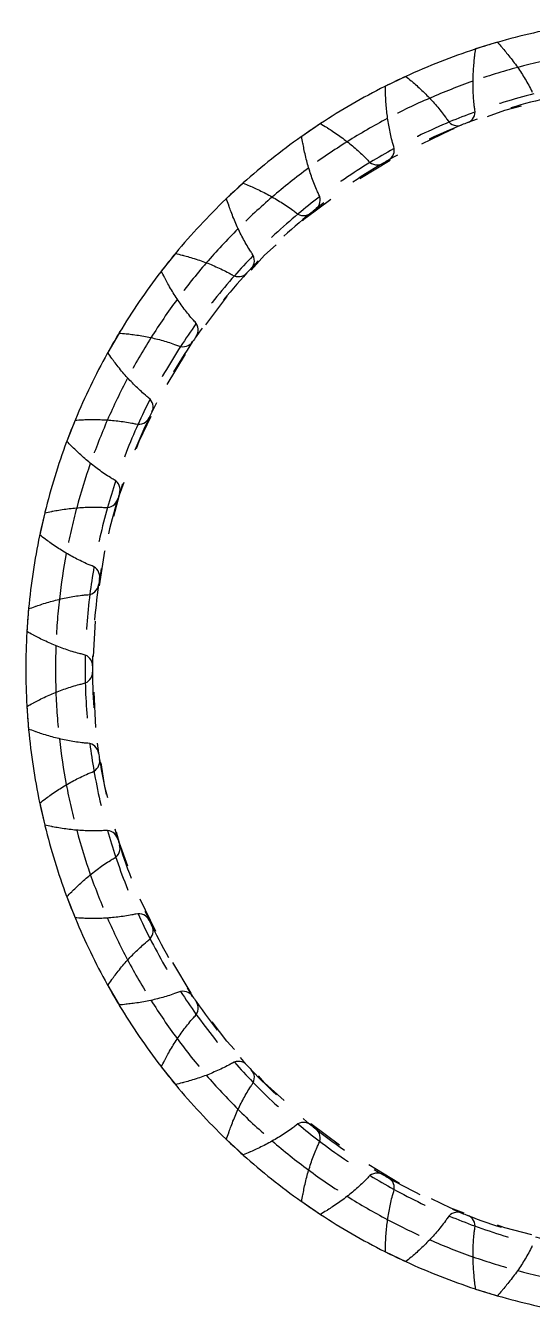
# Model space of a CAD drawing. Header units: inches. Extents: x 0.9 to 97.5, y -1.2 to 16.7.
# Drawn here: x 35.117 to 36.539, y 12.134 to 15.749 of the extents above; entities that cross this region are included whole.
import ezdxf

# ---------------------------------------------------------------- set-up
doc = ezdxf.new("R2010")
doc.units = ezdxf.units.IN
doc.header["$MEASUREMENT"] = 0
doc.linetypes.add('HIDDEN', pattern=[0.2, 0.1, -0.1])
doc.layers.add('DEFAULT_2', color=8, linetype='HIDDEN')

msp = doc.modelspace()

# ---------------------------------------------------------------- linework, layer by layer
at = {"color": 7, "linetype": 'Continuous'}
for p, q in [((36.4409, 15.7021), (36.38, 15.6834)), ((36.1841, 15.6065), (36.1267, 15.5788)), ((35.9444, 15.4736), (35.8918, 15.4377)), ((35.7273, 15.3065), (35.6806, 15.2632)), ((35.5374, 15.1089), (35.4977, 15.0591)), ((35.3792, 14.8852), (35.3473, 14.8301)), ((35.256, 14.6405), (35.2328, 14.5812)), ((35.1707, 14.3801), (35.1565, 14.318)), ((35.1252, 14.1099), (35.1204, 14.0464)), ((35.1204, 13.8359), (35.1252, 13.7724)), ((35.1565, 13.5643), (35.1707, 13.5022)), ((35.2328, 13.3011), (35.256, 13.2418)), ((35.3473, 13.0522), (35.3792, 12.997)), ((35.4977, 12.8231), (35.5374, 12.7733)), ((35.6806, 12.6191), (35.7273, 12.5757)), ((35.8918, 12.4445), (35.9444, 12.4087)), ((36.1267, 12.3034), (36.1841, 12.2758)), ((36.38, 12.1989), (36.4409, 12.1801))]:
    msp.add_line(p, q, dxfattribs=at)
at = {"color": 40, "linetype": 'Continuous'}
for radius, start, end in [(1.8333, 99.6102, 106.1478), (1.8333, 108.1901, 114.7193), (1.75, 100.7442, 104.9846), (1.75, 109.3183, 113.5632), (1.8333, 116.7683, 123.2743), (1.75, 117.8913, 122.143), (1.6667, 110.152, 112.7238), (1.8333, 125.345, 131.8356), (1.6667, 118.7231, 121.3034), (1.75, 126.4634, 130.7242), (1.8333, 133.9203, 140.3977), (1.6667, 127.293, 129.8845), (1.75, 135.0345, 139.2963), (1.6667, 135.8617, 138.4673), (1.8333, 142.4941, 148.9609), (1.75, 143.6048, 147.8604), (1.6667, 144.4292, 147.0518), (1.8333, 151.0665, 157.525), (1.75, 152.1742, 156.425), (1.6667, 152.9957, 155.626), (1.8333, 159.6376, 166.0902), (1.75, 160.7428, 164.9901), (1.6667, 161.5611, 164.1869), (1.8333, 168.2075, 174.6565), (1.75, 169.3106, 173.5559), (1.6667, 170.1255, 172.7485), (1.8333, 176.7761, 183.2239), (1.75, 177.8777, 182.1223), (1.6667, 178.689, 181.311), (1.8333, 185.3435, 191.7925), (1.75, 186.4441, 190.6894), (1.6667, 187.2515, 189.8745), (1.8333, 193.9098, 200.3624), (1.75, 195.0099, 199.2572), (1.6667, 195.8131, 198.4389), (1.8333, 202.475, 208.9335), (1.75, 203.575, 207.8258), (1.6667, 204.374, 207.0043), (1.6667, 212.9482, 215.5708), (1.8333, 211.0391, 217.5059), (1.75, 212.1396, 216.3952), (1.6667, 221.5327, 224.1383), (1.75, 220.7037, 224.9655), (1.8333, 219.6023, 226.0797), (1.6667, 230.1155, 232.707), (1.75, 229.2758, 233.5366), (1.8333, 228.1644, 234.655), (1.6667, 238.6966, 241.2769), (1.75, 237.857, 242.1087), (1.8333, 236.7257, 243.2317), (1.6667, 247.2762, 249.848), (1.75, 246.4368, 250.6817), (1.8333, 245.2807, 251.8099), (1.75, 255.0154, 259.2558), (1.8333, 253.8522, 260.3898)]:
    msp.add_arc((36.9507, 13.9411), radius, start, end, dxfattribs=at)
at = {"color": 7, "linetype": 'Continuous'}
for centre, radius, start, end in [((36.9507, 13.9411), 1.8333, 106.1478, 108.1379), ((36.9507, 13.9411), 1.8333, 114.7193, 116.7093), ((36.346, 15.5069), 0.0325, 291.119, 9.6797), ((36.9507, 13.9411), 1.8333, 123.2907, 125.2807), ((36.3291, 15.5003), 0.0325, 213.1775, 291.7381), ((36.9507, 13.9411), 1.646, 111.119, 111.7381), ((36.1193, 15.3993), 0.0325, 299.6905, 18.2511), ((36.1036, 15.3902), 0.0325, 221.7489, 300.3095), ((36.9507, 13.9411), 1.646, 119.6905, 120.3095), ((36.9507, 13.9411), 1.8333, 131.8621, 133.8522), ((35.9113, 15.2591), 0.0325, 308.2619, 26.8225), ((35.8971, 15.2478), 0.0325, 230.3203, 308.881), ((36.9507, 13.9411), 1.646, 128.2619, 128.881), ((36.9507, 13.9411), 1.8333, 140.4336, 142.4236), ((35.7265, 15.0894), 0.0325, 316.8333, 35.3939), ((35.7142, 15.0761), 0.0325, 238.8918, 317.4524), ((36.9507, 13.9411), 1.646, 136.8333, 137.4524), ((35.569, 14.8941), 0.0325, 325.4048, 43.9654), ((36.9507, 13.9411), 1.8333, 149.005, 150.995), ((35.5588, 14.8792), 0.0325, 247.4632, 326.0238), ((36.9507, 13.9411), 1.646, 145.4048, 146.0238), ((35.4424, 14.6776), 0.0325, 333.9762, 52.5368), ((35.4345, 14.6612), 0.0325, 256.0346, 334.5952), ((36.9507, 13.9411), 1.646, 153.9762, 154.5952), ((36.9507, 13.9411), 1.8333, 157.5764, 159.5664), ((35.3495, 14.4445), 0.0325, 342.5476, 61.1082), ((36.9507, 13.9411), 1.646, 162.5476, 163.1667), ((35.3442, 14.4272), 0.0325, 264.6061, 343.1667), ((36.9507, 13.9411), 1.8333, 166.1478, 168.1379), ((35.2924, 14.2003), 0.0325, 351.119, 69.6797), ((35.2897, 14.1823), 0.0325, 273.1775, 351.7381), ((36.9507, 13.9411), 1.646, 171.119, 171.7381), ((36.9507, 13.9411), 1.8333, 174.7193, 176.7093), ((35.2723, 13.9502), 0.0325, 359.6905, 78.2511), ((35.2723, 13.9321), 0.0325, 281.7489, 0.3095), ((36.9507, 13.9411), 1.646, 179.6905, 180.3095), ((36.9507, 13.9411), 1.8333, 183.2907, 185.2807), ((35.2897, 13.6999), 0.0325, 8.2619, 86.8225), ((36.9507, 13.9411), 1.646, 188.2619, 188.881), ((35.2924, 13.682), 0.0325, 290.3203, 8.881), ((36.9507, 13.9411), 1.8333, 191.8621, 193.8522), ((35.3442, 13.4551), 0.0325, 16.8333, 95.3939), ((36.9507, 13.9411), 1.646, 196.8333, 197.4524), ((35.3495, 13.4377), 0.0325, 298.8918, 17.4524), ((36.9507, 13.9411), 1.8333, 200.4336, 202.4236), ((35.4345, 13.221), 0.0325, 25.4048, 103.9654), ((36.9507, 13.9411), 1.646, 205.4048, 206.0238), ((35.4424, 13.2047), 0.0325, 307.4632, 26.0238), ((36.9507, 13.9411), 1.8333, 209.005, 210.995), ((35.5588, 13.0031), 0.0325, 33.9762, 112.5368), ((36.9507, 13.9411), 1.646, 213.9762, 214.5952), ((35.569, 12.9881), 0.0325, 316.0346, 34.5952), ((35.7142, 12.8061), 0.0325, 42.5476, 121.1082), ((36.9507, 13.9411), 1.8333, 217.5764, 219.5664), ((36.9507, 13.9411), 1.646, 222.5476, 223.1667), ((35.7265, 12.7928), 0.0325, 324.6061, 43.1667), ((35.8971, 12.6345), 0.0325, 51.119, 129.6797), ((36.9507, 13.9411), 1.646, 231.119, 231.7381), ((36.9507, 13.9411), 1.8333, 226.1478, 228.1379), ((35.9113, 12.6232), 0.0325, 333.1775, 51.7381), ((36.1036, 12.4921), 0.0325, 59.6905, 138.2511), ((36.9507, 13.9411), 1.646, 239.6905, 240.3095), ((36.1193, 12.483), 0.0325, 341.7489, 60.3095), ((36.9507, 13.9411), 1.8333, 234.7193, 236.7093), ((36.3291, 12.382), 0.0325, 68.2619, 146.8225), ((36.9507, 13.9411), 1.646, 248.2619, 248.881), ((36.346, 12.3754), 0.0325, 350.3203, 68.881), ((36.9507, 13.9411), 1.8333, 243.2907, 245.2807), ((36.9507, 13.9411), 1.8333, 251.8621, 253.8522)]:
    msp.add_arc(centre, radius, start, end, dxfattribs=at)
for points, start_tangent, end_tangent in [([(36.4409, 15.7021), (36.4541, 15.6872), (36.4562, 15.6849)], (0.007778, -0.008536), (0.00754, -0.008747)), ([(36.378, 15.5124), (36.3763, 15.5241), (36.3744, 15.544), (36.3732, 15.5639), (36.3727, 15.5839), (36.373, 15.6038), (36.3738, 15.6238), (36.3754, 15.6437), (36.3771, 15.6605)], (-0.01249, 0.073224), (0.008374, 0.073784)), ([(36.3771, 15.6605), (36.3774, 15.6636), (36.38, 15.6834)], (0.001302, 0.011475), (0.001618, 0.011434)), ([(36.4562, 15.6849), (36.467, 15.672), (36.4795, 15.6564), (36.4915, 15.6404), (36.5029, 15.624), (36.5138, 15.6072), (36.524, 15.5901), (36.5336, 15.5726), (36.5388, 15.562)], (0.048483, -0.056246), (0.030929, -0.067536)), ([(36.1841, 15.6065), (36.1994, 15.5937), (36.2018, 15.5917)], (0.008963, -0.007281), (0.008759, -0.007526)), ([(36.2018, 15.5917), (36.2145, 15.5805), (36.2291, 15.567), (36.2433, 15.553), (36.2571, 15.5385), (36.2703, 15.5235), (36.283, 15.5081), (36.2951, 15.4922), (36.3019, 15.4825)], (0.056325, -0.048392), (0.040649, -0.062172)), ([(36.1272, 15.5558), (36.1271, 15.5589), (36.1267, 15.5788)], (-0.000422, 0.011541), (-0.000104, 0.011548)), ([(36.1502, 15.4094), (36.1468, 15.4208), (36.142, 15.4402), (36.1378, 15.4597), (36.1344, 15.4794), (36.1316, 15.4991), (36.1295, 15.519), (36.128, 15.5389), (36.1272, 15.5558)], (-0.023264, 0.070545), (-0.002717, 0.074208)), ([(35.9444, 15.4736), (35.9615, 15.4633), (35.9642, 15.4616)], (0.009948, -0.005864), (0.009783, -0.006136)), ([(35.8958, 15.415), (35.8952, 15.4181), (35.8918, 15.4377)], (-0.002138, 0.011349), (-0.001824, 0.011403)), ([(35.9642, 15.4616), (35.9783, 15.4525), (35.9949, 15.4413), (36.011, 15.4295), (36.0268, 15.4172), (36.0421, 15.4044), (36.0569, 15.3911), (36.0713, 15.3772), (36.0794, 15.3686)], (0.062908, -0.039457), (0.049462, -0.055419)), ([(35.9403, 15.2737), (35.9352, 15.2844), (35.9276, 15.3029), (35.9206, 15.3216), (35.9142, 15.3405), (35.9085, 15.3597), (35.9035, 15.379), (35.8991, 15.3985), (35.8958, 15.415)], (-0.033518, 0.066289), (-0.013746, 0.072975)), ([(35.7273, 15.3065), (35.7457, 15.2988), (35.7486, 15.2976)], (0.010711, -0.004316), (0.010589, -0.00461)), ([(35.7486, 15.2976), (35.764, 15.2907), (35.782, 15.2821), (35.7997, 15.2728), (35.8171, 15.263), (35.8341, 15.2526), (35.8508, 15.2417), (35.8671, 15.2301), (35.8764, 15.2227)], (0.068086, -0.02964), (0.057169, -0.047428)), ([(35.6879, 15.2413), (35.6869, 15.2442), (35.6806, 15.2632)], (-0.003805, 0.010903), (-0.003503, 0.011004)), ([(35.753, 15.1083), (35.7464, 15.1181), (35.736, 15.1352), (35.7263, 15.1526), (35.7172, 15.1704), (35.7088, 15.1885), (35.7009, 15.2068), (35.6936, 15.2254), (35.6879, 15.2413)], (-0.043023, 0.060553), (-0.024469, 0.070111)), ([(35.5374, 15.1089), (35.5568, 15.1041), (35.5598, 15.1033)], (0.011235, -0.002671), (0.011157, -0.00298)), ([(35.5598, 15.1033), (35.5761, 15.0987), (35.5952, 15.0929), (35.6141, 15.0864), (35.6327, 15.0793), (35.6511, 15.0716), (35.6693, 15.0632), (35.6871, 15.0542), (35.6974, 15.0483)], (0.071743, -0.019161), (0.063599, -0.038378)), ([(35.5082, 15.0386), (35.5068, 15.0413), (35.4977, 15.0591)], (-0.005388, 0.010214), (-0.005104, 0.010359)), ([(35.5924, 14.9167), (35.5844, 14.9254), (35.5716, 14.9408), (35.5594, 14.9566), (35.5478, 14.9728), (35.5367, 14.9894), (35.5262, 15.0064), (35.5162, 15.0237), (35.5082, 15.0386)], (-0.051568, 0.053465), (-0.034645, 0.065681)), ([(35.3792, 14.8852), (35.3991, 14.8833), (35.4022, 14.883)], (0.011507, -0.000967), (0.011477, -0.001284)), ([(35.4022, 14.883), (35.4189, 14.8809), (35.4386, 14.878), (35.4583, 14.8744), (35.4778, 14.8702), (35.4972, 14.8653), (35.5163, 14.8597), (35.5353, 14.8534), (35.5463, 14.8491)], (0.073798, -0.008255), (0.068609, -0.02847)), ([(35.3608, 14.8113), (35.3589, 14.8138), (35.3473, 14.8301)], (-0.00685, 0.009297), (-0.006591, 0.009482)), ([(35.4622, 14.7034), (35.453, 14.7108), (35.4381, 14.7241), (35.4236, 14.7379), (35.4097, 14.7522), (35.3963, 14.767), (35.3833, 14.7822), (35.3709, 14.7978), (35.3608, 14.8113)], (-0.05896, 0.045182), (-0.044048, 0.059784)), ([(35.256, 14.6405), (35.276, 14.6415), (35.2791, 14.6417)], (0.011523, 0.000759), (0.01154, 0.000441)), ([(35.2791, 14.6417), (35.2959, 14.6421), (35.3159, 14.6422), (35.3359, 14.6415), (35.3558, 14.6403), (35.3757, 14.6383), (35.3955, 14.6356), (35.4151, 14.6322), (35.4267, 14.6297)], (0.074204, 0.002837), (0.072086, -0.017927)), ([(35.2488, 14.5646), (35.2466, 14.5668), (35.2328, 14.5812)], (-0.008159, 0.008173), (-0.007931, 0.008394)), ([(35.3652, 14.473), (35.355, 14.479), (35.3383, 14.4899), (35.3219, 14.5014), (35.306, 14.5135), (35.2905, 14.5261), (35.2755, 14.5392), (35.2609, 14.5528), (35.2488, 14.5646)], (-0.065036, 0.03589), (-0.052466, 0.052551)), ([(35.1933, 14.3847), (35.2099, 14.3877), (35.2297, 14.3907), (35.2495, 14.393), (35.2694, 14.3947), (35.2893, 14.3957), (35.3093, 14.3961), (35.3293, 14.3957), (35.3411, 14.3948)], (0.072952, 0.013864), (0.073953, -0.006983)), ([(35.1707, 14.3801), (35.1903, 14.3841), (35.1933, 14.3847)], (0.011281, 0.002468), (0.011345, 0.002156)), ([(35.1749, 14.304), (35.1724, 14.3059), (35.1565, 14.318)], (-0.009286, 0.006865), (-0.009093, 0.007118)), ([(35.3036, 14.2307), (35.2926, 14.2351), (35.2745, 14.2434), (35.2566, 14.2524), (35.2391, 14.2619), (35.2219, 14.2721), (35.2051, 14.2829), (35.1886, 14.2941), (35.1749, 14.304)], (-0.069659, 0.025796), (-0.059712, 0.044144)), ([(35.1469, 14.1178), (35.1628, 14.1232), (35.1819, 14.1291), (35.2011, 14.1344), (35.2206, 14.1391), (35.2401, 14.1431), (35.2598, 14.1463), (35.2796, 14.1489), (35.2915, 14.1499)], (0.070071, 0.024583), (0.074167, 0.004117)), ([(35.1252, 14.1099), (35.1439, 14.1168), (35.1469, 14.1178)], (0.010787, 0.004122), (0.010897, 0.003823)), ([(35.1407, 14.0353), (35.1379, 14.0367), (35.1204, 14.0464)], (-0.010206, 0.005404), (-0.010053, 0.005683)), ([(35.2789, 13.982), (35.2673, 13.9847), (35.2481, 13.9902), (35.2292, 13.9964), (35.2104, 14.0033), (35.1919, 14.0107), (35.1736, 14.0189), (35.1557, 14.0276), (35.1407, 14.0353)], (-0.072725, 0.015125), (-0.065625, 0.034752)), ([(35.1407, 13.847), (35.1557, 13.8547), (35.1736, 13.8634), (35.1919, 13.8715), (35.2104, 13.879), (35.2292, 13.8858), (35.2481, 13.892), (35.2673, 13.8975), (35.2789, 13.9002)], (0.065625, 0.034752), (0.072725, 0.015125)), ([(35.1204, 13.8359), (35.1379, 13.8455), (35.1407, 13.847)], (0.010053, 0.005683), (0.010206, 0.005404)), ([(35.1469, 13.7644), (35.1439, 13.7655), (35.1252, 13.7724)], (-0.010897, 0.003823), (-0.010787, 0.004122)), ([(35.2915, 13.7324), (35.2796, 13.7333), (35.2598, 13.7359), (35.2401, 13.7392), (35.2206, 13.7432), (35.2011, 13.7478), (35.1819, 13.7531), (35.1628, 13.759), (35.1469, 13.7644)], (-0.074167, 0.004117), (-0.070071, 0.024583)), ([(35.1749, 13.5783), (35.1886, 13.5881), (35.2051, 13.5994), (35.2219, 13.6101), (35.2391, 13.6203), (35.2566, 13.6299), (35.2745, 13.6388), (35.2926, 13.6471), (35.3036, 13.6515)], (0.059712, 0.044144), (0.069659, 0.025796)), ([(35.1565, 13.5643), (35.1724, 13.5764), (35.1749, 13.5783)], (0.009093, 0.007118), (0.009286, 0.006865)), ([(35.1933, 13.4976), (35.1903, 13.4982), (35.1707, 13.5022)], (-0.011345, 0.002156), (-0.011281, 0.002468)), ([(35.3411, 13.4874), (35.3293, 13.4866), (35.3093, 13.4862), (35.2893, 13.4865), (35.2694, 13.4875), (35.2495, 13.4892), (35.2297, 13.4916), (35.2099, 13.4946), (35.1933, 13.4976)], (-0.073953, -0.006983), (-0.072952, 0.013864)), ([(35.2488, 13.3176), (35.2609, 13.3294), (35.2755, 13.343), (35.2905, 13.3562), (35.306, 13.3688), (35.3219, 13.3809), (35.3383, 13.3924), (35.355, 13.4033), (35.3652, 13.4093)], (0.052466, 0.052551), (0.065036, 0.03589)), ([(35.2328, 13.3011), (35.2466, 13.3154), (35.2488, 13.3176)], (0.007931, 0.008394), (0.008159, 0.008173)), ([(35.2791, 13.2406), (35.276, 13.2407), (35.256, 13.2418)], (-0.01154, 0.000441), (-0.011523, 0.000759)), ([(35.4267, 13.2526), (35.4151, 13.25), (35.3955, 13.2466), (35.3757, 13.244), (35.3558, 13.242), (35.3359, 13.2407), (35.3159, 13.2401), (35.2959, 13.2401), (35.2791, 13.2406)], (-0.072086, -0.017927), (-0.074204, 0.002837)), ([(35.3608, 13.071), (35.3709, 13.0844), (35.3833, 13.1), (35.3963, 13.1153), (35.4097, 13.1301), (35.4236, 13.1444), (35.4381, 13.1582), (35.453, 13.1715), (35.4622, 13.1789)], (0.044048, 0.059784), (0.05896, 0.045182)), ([(35.3473, 13.0522), (35.3589, 13.0684), (35.3608, 13.071)], (0.006591, 0.009482), (0.00685, 0.009297)), ([(35.5463, 13.0331), (35.5353, 13.0289), (35.5163, 13.0226), (35.4972, 13.017), (35.4778, 13.0121), (35.4583, 13.0079), (35.4386, 13.0043), (35.4189, 13.0013), (35.4022, 12.9993)], (-0.068609, -0.02847), (-0.073798, -0.008255)), ([(35.4022, 12.9993), (35.3991, 12.9989), (35.3792, 12.997)], (-0.011477, -0.001284), (-0.011507, -0.000967)), ([(35.5082, 12.8437), (35.5162, 12.8585), (35.5262, 12.8758), (35.5367, 12.8928), (35.5478, 12.9094), (35.5594, 12.9257), (35.5716, 12.9415), (35.5844, 12.9568), (35.5924, 12.9656)], (0.034645, 0.065681), (0.051568, 0.053465)), ([(35.4977, 12.8231), (35.5068, 12.8409), (35.5082, 12.8437)], (0.005104, 0.010359), (0.005388, 0.010214)), ([(35.6974, 12.8339), (35.6871, 12.8281), (35.6693, 12.8191), (35.6511, 12.8107), (35.6327, 12.8029), (35.6141, 12.7958), (35.5952, 12.7894), (35.5761, 12.7835), (35.5598, 12.779)], (-0.063599, -0.038378), (-0.071743, -0.019161)), ([(35.5598, 12.779), (35.5568, 12.7782), (35.5374, 12.7733)], (-0.011157, -0.00298), (-0.011235, -0.002671)), ([(35.6879, 12.641), (35.6936, 12.6568), (35.7009, 12.6754), (35.7088, 12.6938), (35.7172, 12.7119), (35.7263, 12.7296), (35.736, 12.7471), (35.7464, 12.7642), (35.753, 12.774)], (0.024469, 0.070111), (0.043023, 0.060553)), ([(35.8764, 12.6595), (35.8671, 12.6522), (35.8508, 12.6406), (35.8341, 12.6296), (35.8171, 12.6192), (35.7997, 12.6094), (35.782, 12.6002), (35.764, 12.5916), (35.7486, 12.5847)], (-0.057169, -0.047428), (-0.068086, -0.02964)), ([(35.6806, 12.6191), (35.6869, 12.638), (35.6879, 12.641)], (0.003503, 0.011004), (0.003805, 0.010903)), ([(35.7486, 12.5847), (35.7457, 12.5834), (35.7273, 12.5757)], (-0.010589, -0.00461), (-0.010711, -0.004316)), ([(35.8958, 12.4673), (35.8991, 12.4838), (35.9035, 12.5033), (35.9085, 12.5226), (35.9142, 12.5417), (35.9206, 12.5607), (35.9276, 12.5794), (35.9352, 12.5978), (35.9403, 12.6085)], (0.013746, 0.072975), (0.033518, 0.066289)), ([(36.0794, 12.5137), (36.0713, 12.5051), (36.0569, 12.4912), (36.0421, 12.4778), (36.0268, 12.465), (36.011, 12.4527), (35.9949, 12.441), (35.9783, 12.4298), (35.9642, 12.4206)], (-0.049462, -0.055419), (-0.062908, -0.039457)), ([(36.1272, 12.3265), (36.128, 12.3433), (36.1295, 12.3633), (36.1316, 12.3831), (36.1344, 12.4029), (36.1378, 12.4226), (36.142, 12.4421), (36.1468, 12.4615), (36.1502, 12.4728)], (0.002717, 0.074208), (0.023264, 0.070545)), ([(35.8918, 12.4445), (35.8952, 12.4642), (35.8958, 12.4673)], (0.001824, 0.011403), (0.002138, 0.011349)), ([(35.9642, 12.4206), (35.9615, 12.419), (35.9444, 12.4087)], (-0.009783, -0.006136), (-0.009948, -0.005864)), ([(36.3019, 12.3998), (36.2951, 12.39), (36.283, 12.3742), (36.2703, 12.3588), (36.2571, 12.3438), (36.2433, 12.3293), (36.2291, 12.3153), (36.2145, 12.3017), (36.2018, 12.2906)], (-0.040649, -0.062172), (-0.056325, -0.048392)), ([(36.3771, 12.2218), (36.3754, 12.2386), (36.3738, 12.2585), (36.373, 12.2784), (36.3727, 12.2984), (36.3732, 12.3184), (36.3744, 12.3383), (36.3763, 12.3582), (36.378, 12.3699)], (-0.008374, 0.073784), (0.01249, 0.073224)), ([(36.1267, 12.3034), (36.1271, 12.3234), (36.1272, 12.3265)], (0.000104, 0.011548), (0.000422, 0.011541)), ([(36.5388, 12.3203), (36.5336, 12.3096), (36.524, 12.2922), (36.5138, 12.275), (36.5029, 12.2582), (36.4915, 12.2419), (36.4795, 12.2259), (36.467, 12.2103), (36.4562, 12.1974)], (-0.030929, -0.067536), (-0.048483, -0.056246)), ([(36.2018, 12.2906), (36.1994, 12.2886), (36.1841, 12.2758)], (-0.008759, -0.007526), (-0.008963, -0.007281)), ([(36.38, 12.1989), (36.3774, 12.2187), (36.3771, 12.2218)], (-0.001618, 0.011434), (-0.001302, 0.011475)), ([(36.4562, 12.1974), (36.4541, 12.195), (36.4409, 12.1801)], (-0.00754, -0.008747), (-0.007778, -0.008536))]:
    msp.add_spline(points, degree=3, dxfattribs=dict(at, start_tangent=start_tangent, end_tangent=end_tangent))
at = {"layer": 'DEFAULT_2', "color": 8, "linetype": 'HIDDEN'}
msp.add_circle((36.9507, 13.9411), 1.6445, dxfattribs=at)
for radius, start, end in [(1.8333, 108.1379, 108.1901), (1.75, 104.9846, 109.3183), (1.8333, 116.7093, 116.7683), (1.6667, 104.1458, 110.152), (1.75, 113.5632, 117.8913), (1.646, 103.1667, 111.119), (1.8333, 123.2743, 123.2907), (1.6667, 112.7238, 118.7231), (1.8333, 125.2807, 125.345), (1.646, 111.7381, 119.6905), (1.75, 122.143, 126.4634), (1.6667, 121.3034, 127.293), (1.646, 120.3095, 128.2619), (1.8333, 131.8356, 131.8621), (1.8333, 133.8522, 133.9203), (1.75, 130.7242, 135.0345), (1.646, 128.881, 136.8333), (1.6667, 129.8845, 135.8617), (1.8333, 140.3977, 140.4336), (1.75, 139.2963, 143.6048), (1.8333, 142.4236, 142.4941), (1.6667, 138.4673, 144.4292), (1.646, 137.4524, 145.4048), (1.8333, 148.9609, 149.005), (1.75, 147.8604, 152.1742), (1.646, 146.0238, 153.9762), (1.8333, 150.995, 151.0665), (1.6667, 147.0518, 152.9957), (1.8333, 157.525, 157.5764), (1.646, 154.5952, 162.5476), (1.75, 156.425, 160.7428), (1.6667, 155.626, 161.5611), (1.8333, 159.5664, 159.6376), (1.75, 164.9901, 169.3106), (1.6667, 164.1869, 170.1255), (1.646, 163.1667, 171.119), (1.8333, 166.0902, 166.1478), (1.8333, 168.1379, 168.2075), (1.646, 171.7381, 179.6905), (1.75, 173.5559, 177.8777), (1.6667, 172.7485, 178.689), (1.8333, 174.6565, 174.7193), (1.8333, 176.7093, 176.7761), (1.646, 180.3095, 188.2619), (1.6667, 181.311, 187.2515), (1.75, 182.1223, 186.4441), (1.8333, 183.2239, 183.2907), (1.8333, 185.2807, 185.3435), (1.646, 188.881, 196.8333), (1.6667, 189.8745, 195.8131), (1.75, 190.6894, 195.0099), (1.8333, 191.7925, 191.8621), (1.8333, 193.8522, 193.9098), (1.6667, 198.4389, 204.374), (1.646, 197.4524, 205.4048), (1.75, 199.2572, 203.575), (1.8333, 200.3624, 200.4336), (1.8333, 202.4236, 202.475), (1.646, 206.0238, 213.9762), (1.6667, 207.0043, 212.9482), (1.75, 207.8258, 212.1396), (1.8333, 208.9335, 209.005), (1.8333, 210.995, 211.0391), (1.646, 214.5952, 222.5476), (1.6667, 215.5708, 221.5327), (1.75, 216.3952, 220.7037), (1.8333, 217.5059, 217.5764), (1.646, 223.1667, 231.119), (1.8333, 219.5664, 219.6023), (1.6667, 224.1383, 230.1155), (1.75, 224.9655, 229.2758), (1.8333, 226.0797, 226.1478), (1.646, 231.7381, 239.6905), (1.6667, 232.707, 238.6966), (1.8333, 228.1379, 228.1644), (1.75, 233.5366, 237.857), (1.646, 240.3095, 248.2619), (1.6667, 241.2769, 247.2762), (1.8333, 234.655, 234.7193), (1.8333, 236.7093, 236.7257), (1.646, 248.881, 256.8333), (1.75, 242.1087, 246.4368), (1.6667, 249.848, 255.8542), (1.8333, 243.2317, 243.2907), (1.75, 250.6817, 255.0154), (1.8333, 251.8099, 251.8621)]:
    msp.add_arc((36.9507, 13.9411), radius, start, end, dxfattribs=at)

doc.saveas('drawing.dxf')
